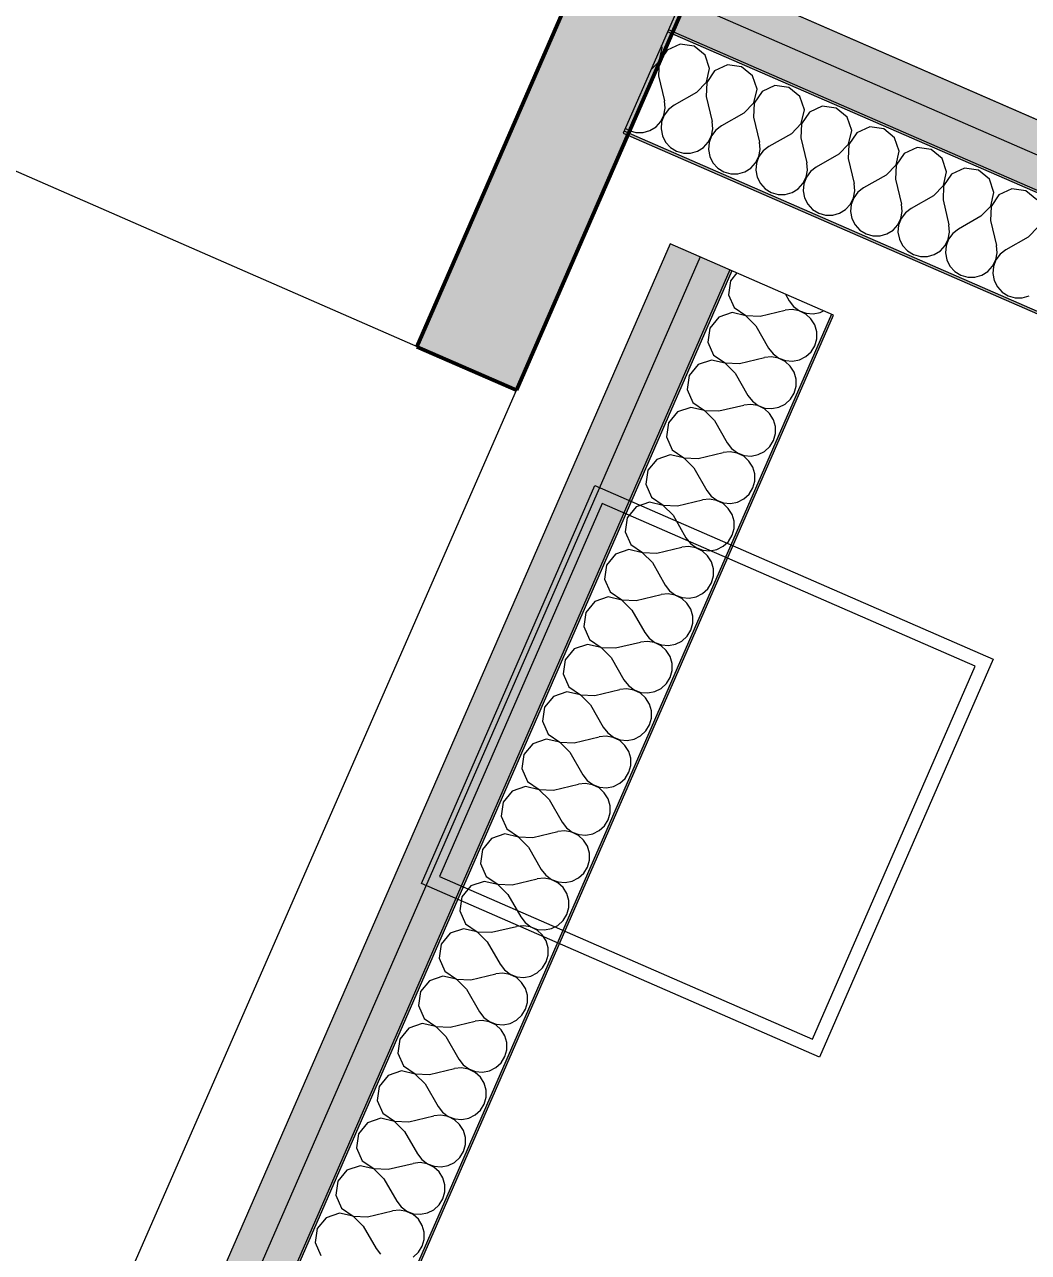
# Model space of a CAD drawing. Header units: millimetres. Extents: x -99530 to 90294, y -97212 to 56397.
# Drawn here: x -28399 to -27936, y -31051 to -30486 of the extents above; entities that cross this region are included whole.
import ezdxf
from ezdxf.enums import TextEntityAlignment as Align

# ---------------------------------------------------------------- set-up
doc = ezdxf.new("R2010")
doc.units = ezdxf.units.MM
doc.header["$MEASUREMENT"] = 0
for name, color, linetype in [('A-25-M_Wall_Int', 7, 'Continuous'), ('COLUMN.IFC Import', 7, 'Continuous'), ('New_A-05-M_Gross_Int_Circulation', 7, 'Continuous'), ('New_A-25-M_Curtain_Wall', 7, 'Continuous'), ('New_A-25-M_Wall_Int', 7, 'Continuous'), ('New_A-95-D_Dim_Grid.Dim', 7, 'Continuous')]:
    doc.layers.add(name, color=color, linetype=linetype)
for name, color, linetype, lineweight in [('A-25-M_Wall_Int_Pen_No__1', 7, 'Continuous', 13), ('COLUMN.IFC Import_Pen_No__2', 8, 'Continuous', 15), ('New_A-25-M_Wall_Int_Pen_No__1', 7, 'Continuous', 13), ('New_A-95-D_Dim_Grid.Dim_Pen_No__4', 7, 'Continuous', 20), ('New_ArchiCAD Zone Stamps_Pen_No__6', 7, 'Continuous', 35)]:
    doc.layers.add(name, color=color, linetype=linetype, lineweight=lineweight)
for name, color, linetype, lineweight, true_color in [('A-25-M_Wall_Int_Pen_No__107', 7, 'Continuous', 15, 0xa6a6a6), ('New_A-05-M_Gross_Int_Circulation_Pen_No__74', 7, 'Continuous', 20, 0x606060), ('New_A-25-M_Curtain_Wall_Pen_No__144', 7, 'Continuous', 0, 0xc8c8c8), ('New_A-25-M_Curtain_Wall_Pen_No__27', 7, 'Continuous', 50, 0x2a2a2a), ('New_A-25-M_Wall_Int_Pen_No__107', 7, 'Continuous', 15, 0xa6a6a6)]:
    doc.layers.add(name, color=color, linetype=linetype, lineweight=lineweight, true_color=true_color)
doc.styles.add('GENERATED_STYLE_1', font='')
doc.styles.add('GENERATED_STYLE_3', font='')
doc.styles.add('GENERATED_STYLE_4', font='')
doc.styles.get('GENERATED_STYLE_1').set_extended_font_data('Arial', bold=True)
doc.styles.get('GENERATED_STYLE_3').set_extended_font_data('Arial')
doc.styles.get('GENERATED_STYLE_4').set_extended_font_data('Swis721 BT')
doc.dimstyles.new('GENERATED_STYLE__2', dxfattribs={"dimtxt": 300, "dimasz": 95, "dimexe": 0.18, "dimexo": 0, "dimgap": 0.09, "dimtad": 1, "dimdec": 0, "dimzin": 0, "dimdsep": 46, "dimtxsty": 'GENERATED_STYLE_4', "dimblk": 'ARROWHEAD_2', "dimblk1": 'ARROWHEAD_2', "dimblk2": 'ARROWHEAD_2', "dimcen": 0.09, "dimclrd": 7, "dimclre": 7, "dimclrt": 7, "dimadec": 0, "dimazin": 0, "dimtfac": 1, "dimtdec": 4, "dimtmove": 0, "dimatfit": 3, "dimfxl": 1, "dimtolj": 1, "dimtzin": 0, "dimarcsym": 0})
doc.dimstyles.new('GENERATED_STYLE__3', dxfattribs={"dimtxt": 300, "dimasz": 95, "dimexe": 0.18, "dimexo": 0, "dimgap": 0.09, "dimtad": 1, "dimdec": 0, "dimzin": 0, "dimdsep": 46, "dimtxsty": 'GENERATED_STYLE_4', "dimblk": 'ARROWHEAD_2', "dimblk1": 'ARROWHEAD_2', "dimblk2": 'ARROWHEAD_2', "dimcen": 0.09, "dimclrd": 7, "dimclre": 7, "dimclrt": 7, "dimadec": 0, "dimazin": 0, "dimtfac": 1, "dimtdec": 4, "dimtmove": 2, "dimatfit": 3, "dimfxl": 1, "dimtolj": 1, "dimtzin": 0, "dimarcsym": 0})

# ---------------------------------------------------------------- blocks, each defined once
blk = doc.blocks.new('catering seating and servery_INB 0113_3_1', base_point=(-33684.23, -45971.89))
at = {"layer": 'New_A-05-M_Gross_Int_Circulation_Pen_No__74', "linetype": 'Continuous'}
for p, q in [((-28172.05, -30654.17), (-31032.48, -29403.74)), ((-28382.5, -31134.88), (-28172.05, -30654.17))]:
    blk.add_line(p, q, dxfattribs=at)
at = {"layer": 'New_ArchiCAD Zone Stamps_Pen_No__6'}
for tag, height, style, p in [('ROOM_NAME', 250, 'GENERATED_STYLE_1', (-35355.98, -44046.47)), ('zoneNameLine2', 250, 'GENERATED_STYLE_1', (-35544.41, -44478.6)), ('ROOM_NUMBER', 200, 'GENERATED_STYLE_3', (-35732.84, -44899.31)), ('measuredAreaCode', 200, 'GENERATED_STYLE_3', (-35889.87, -45259.42)), ('DUMMY_649', 200, 'GENERATED_STYLE_3', (-35582.47, -45393.46)), ('DUMMY_650', 200, 'GENERATED_STYLE_3', (-34953.29, -45667.81)), ('DUMMY_651', 133.33, 'GENERATED_STYLE_3', (-34674, -45774.36))]:
    blk.add_attdef(tag, text='', height=height, rotation=336.4404, dxfattribs=dict(at, style=style)).set_placement(p, align=Align.TOP_LEFT)
blk = doc.blocks.new('Entrance Lobby_INB 0150_36_1', base_point=(-25522.95, -29171.48))
at = {"layer": 'New_A-05-M_Gross_Int_Circulation_Pen_No__74', "linetype": 'Continuous'}
blk.add_line((-30866.17, -29250.25), (-23749, -32353.57), dxfattribs=at)
at = {"layer": 'New_ArchiCAD Zone Stamps_Pen_No__6'}
for tag, height, style, p in [('ROOM_NAME', 250, 'GENERATED_STYLE_1', (-26251.09, -27657.51)), ('zoneNameLine2', 250, 'GENERATED_STYLE_1', (-26439.52, -28089.65)), ('ROOM_NUMBER', 200, 'GENERATED_STYLE_3', (-26627.96, -28510.35)), ('measuredAreaCode', 200, 'GENERATED_STYLE_3', (-26784.98, -28870.46)), ('DUMMY_649', 200, 'GENERATED_STYLE_3', (-26477.58, -29004.5)), ('DUMMY_650', 200, 'GENERATED_STYLE_3', (-25988.24, -29217.88)), ('DUMMY_651', 133.33, 'GENERATED_STYLE_3', (-25708.95, -29324.43))]:
    blk.add_attdef(tag, text='', height=height, rotation=336.4404, dxfattribs=dict(at, style=style)).set_placement(p, align=Align.TOP_LEFT)
blk = doc.blocks.new('Curtain Wall_11_1')
at = {"layer": 'New_A-25-M_Curtain_Wall_Pen_No__144', "linetype": 'Continuous'}
blk.add_hatch(color=256, dxfattribs=at).paths.add_polyline_path([(-28088.12, -30461.62), (-28133.96, -30441.63), (-28217.89, -30634.13), (-28172.06, -30654.11)])
at = {"layer": 'New_A-25-M_Curtain_Wall_Pen_No__27', "linetype": 'Continuous'}
for p, q in [((-28133.96, -30441.63), (-28217.89, -30634.13)), ((-28172.06, -30654.11), (-28088.12, -30461.62)), ((-28217.89, -30634.13), (-28172.06, -30654.11))]:
    blk.add_line(p, q, dxfattribs=at)
blk = doc.blocks.new('*X703')
at = {"layer": 'New_A-25-M_Wall_Int_Pen_No__107', "linetype": 'Continuous'}
for p, q in [((-28106.35, -30502.83), (-28104.9, -30496.49)), ((-28102.59, -30497.49), (-28106.26, -30502.87)), ((-28104.9, -30496.49), (-28105.24, -30495.48)), ((-28096.65, -30494.84), (-28102.59, -30497.49)), ((-28090.2, -30495.72), (-28096.65, -30494.84)), ((-28085.18, -30499.85), (-28090.2, -30495.72)), ((-28083.07, -30506), (-28085.18, -30499.85)), ((-28110.12, -30506.66), (-28106.35, -30502.83)), ((-28106.26, -30502.87), (-28106.55, -30509.37)), ((-28074.83, -30504.36), (-28080.77, -30507.01)), ((-28068.38, -30505.23), (-28074.83, -30504.36)), ((-28063.35, -30509.36), (-28068.38, -30505.23)), ((-28106.55, -30509.37), (-28103.81, -30520.95)), ((-28084.52, -30512.35), (-28083.07, -30506)), ((-28080.77, -30507.01), (-28084.43, -30512.39)), ((-28061.25, -30515.52), (-28063.35, -30509.36)), ((-28089.09, -30516.98), (-28099.44, -30522.86)), ((-28089.09, -30516.98), (-28084.52, -30512.35)), ((-28084.43, -30512.39), (-28084.72, -30518.89)), ((-28062.7, -30521.86), (-28061.25, -30515.52)), ((-28058.94, -30516.53), (-28062.61, -30521.9)), ((-28053, -30513.88), (-28058.94, -30516.53)), ((-28046.55, -30514.75), (-28053, -30513.88)), ((-28041.53, -30518.88), (-28046.55, -30514.75)), ((-28103.5, -30524.22), (-28103.81, -30520.95)), ((-28084.72, -30518.89), (-28081.98, -30530.47)), ((-28067.26, -30526.5), (-28062.7, -30521.86)), ((-28062.61, -30521.9), (-28062.9, -30528.4)), ((-28039.42, -30525.04), (-28041.53, -30518.88)), ((-28105.55, -30530.4), (-28104.1, -30527.45)), ((-28104.01, -30527.49), (-28105.17, -30530.56)), ((-28104.1, -30527.45), (-28103.5, -30524.22)), ((-28102.05, -30524.86), (-28104.01, -30527.49)), ((-28099.44, -30522.86), (-28102.05, -30524.86)), ((-28067.26, -30526.5), (-28077.62, -30532.37)), ((-28040.87, -30531.38), (-28039.42, -30525.04)), ((-28037.12, -30526.04), (-28040.78, -30531.42)), ((-28031.18, -30523.39), (-28037.12, -30526.04)), ((-28024.73, -30524.27), (-28031.18, -30523.39)), ((-28019.7, -30528.4), (-28024.73, -30524.27)), ((-28121.85, -30533.57), (-28120.15, -30534.61)), ((-28110.55, -30534.57), (-28107.76, -30532.83)), ((-28107.76, -30532.83), (-28105.55, -30530.4)), ((-28105.17, -30530.56), (-28105.45, -30533.84)), ((-28105.45, -30533.84), (-28104.83, -30537.06)), ((-28082.27, -30536.97), (-28081.67, -30533.74)), ((-28081.67, -30533.74), (-28081.98, -30530.47)), ((-28077.62, -30532.37), (-28080.22, -30534.37)), ((-28062.9, -30528.4), (-28060.16, -30539.99)), ((-28045.44, -30536.02), (-28040.87, -30531.38)), ((-28040.78, -30531.42), (-28041.07, -30537.92)), ((-28017.6, -30534.55), (-28019.7, -30528.4)), ((-28009.35, -30532.91), (-28015.29, -30535.56)), ((-28002.9, -30533.78), (-28009.35, -30532.91)), ((-27997.88, -30537.91), (-28002.9, -30533.78)), ((-28120.15, -30534.61), (-28116.99, -30535.49)), ((-28116.99, -30535.49), (-28113.7, -30535.48)), ((-28113.7, -30535.48), (-28110.55, -30534.57)), ((-28104.83, -30537.06), (-28103.35, -30539.99)), ((-28083.73, -30539.91), (-28082.27, -30536.97)), ((-28082.18, -30537.01), (-28083.35, -30540.08)), ((-28080.22, -30534.37), (-28082.18, -30537.01)), ((-28045.44, -30536.02), (-28055.79, -30541.89)), ((-28041.07, -30537.92), (-28038.33, -30549.5)), ((-28019.05, -30540.9), (-28017.6, -30534.55)), ((-28015.29, -30535.56), (-28018.96, -30540.94)), ((-27995.77, -30544.07), (-27997.88, -30537.91)), ((-28103.35, -30539.99), (-28101.13, -30542.41)), ((-28101.13, -30542.41), (-28098.32, -30544.12)), ((-28098.32, -30544.12), (-28095.16, -30545.01)), ((-28095.16, -30545.01), (-28091.88, -30545)), ((-28091.88, -30545), (-28088.72, -30544.09)), ((-28088.72, -30544.09), (-28085.93, -30542.35)), ((-28085.93, -30542.35), (-28083.73, -30539.91)), ((-28083.35, -30540.08), (-28083.63, -30543.35)), ((-28083.63, -30543.35), (-28083.01, -30546.58)), ((-28060.45, -30546.49), (-28059.85, -30543.26)), ((-28058.4, -30543.89), (-28060.36, -30546.53)), ((-28059.85, -30543.26), (-28060.16, -30539.99)), ((-28055.79, -30541.89), (-28058.4, -30543.89)), ((-28023.61, -30545.53), (-28019.05, -30540.9)), ((-28018.96, -30540.94), (-28019.25, -30547.44)), ((-27997.22, -30550.41), (-27995.77, -30544.07)), ((-27993.47, -30545.08), (-27997.13, -30550.45)), ((-27987.53, -30542.43), (-27993.47, -30545.08)), ((-27981.08, -30543.3), (-27987.53, -30542.43)), ((-27976.05, -30547.43), (-27981.08, -30543.3)), ((-28083.01, -30546.58), (-28081.53, -30549.51)), ((-28081.53, -30549.51), (-28079.3, -30551.93)), ((-28064.11, -30551.86), (-28061.9, -30549.43)), ((-28061.9, -30549.43), (-28060.45, -30546.49)), ((-28061.52, -30549.6), (-28061.8, -30552.87)), ((-28060.36, -30546.53), (-28061.52, -30549.6)), ((-28038.02, -30552.77), (-28038.33, -30549.5)), ((-28023.61, -30545.53), (-28033.97, -30551.41)), ((-28019.25, -30547.44), (-28016.51, -30559.02)), ((-28001.79, -30555.05), (-27997.22, -30550.41)), ((-27997.13, -30550.45), (-27997.42, -30556.95)), ((-27973.95, -30553.59), (-27976.05, -30547.43)), ((-28079.3, -30551.93), (-28076.5, -30553.64)), ((-28076.5, -30553.64), (-28073.34, -30554.53)), ((-28073.34, -30554.53), (-28070.05, -30554.51)), ((-28070.05, -30554.51), (-28066.9, -30553.6)), ((-28066.9, -30553.6), (-28064.11, -30551.86)), ((-28061.8, -30552.87), (-28061.18, -30556.09)), ((-28061.18, -30556.09), (-28059.7, -30559.03)), ((-28040.08, -30558.95), (-28038.62, -30556)), ((-28038.53, -30556.04), (-28039.7, -30559.11)), ((-28038.62, -30556), (-28038.02, -30552.77)), ((-28036.57, -30553.41), (-28038.53, -30556.04)), ((-28033.97, -30551.41), (-28036.57, -30553.41)), ((-28001.79, -30555.05), (-28012.14, -30560.92)), ((-27975.4, -30559.93), (-27973.95, -30553.59)), ((-27971.64, -30554.59), (-27975.31, -30559.97)), ((-27965.7, -30551.94), (-27971.64, -30554.59)), ((-27959.25, -30552.82), (-27965.7, -30551.94)), ((-27954.23, -30556.95), (-27959.25, -30552.82)), ((-28059.7, -30559.03), (-28057.48, -30561.44)), ((-28057.48, -30561.44), (-28054.67, -30563.16)), ((-28045.07, -30563.12), (-28042.28, -30561.38)), ((-28042.28, -30561.38), (-28040.08, -30558.95)), ((-28039.7, -30559.11), (-28039.98, -30562.39)), ((-28016.2, -30562.29), (-28016.51, -30559.02)), ((-28012.14, -30560.92), (-28014.75, -30562.92)), ((-27997.42, -30556.95), (-27994.68, -30568.54)), ((-27979.96, -30564.57), (-27975.4, -30559.93)), ((-27975.31, -30559.97), (-27975.6, -30566.47)), ((-27952.12, -30563.1), (-27954.23, -30556.95)), ((-27943.88, -30561.46), (-27949.82, -30564.11)), ((-27937.43, -30562.33), (-27943.88, -30561.46)), ((-28054.67, -30563.16), (-28051.51, -30564.04)), ((-28051.51, -30564.04), (-28048.23, -30564.03)), ((-28048.23, -30564.03), (-28045.07, -30563.12)), ((-28039.98, -30562.39), (-28039.36, -30565.61)), ((-28039.36, -30565.61), (-28037.88, -30568.54)), ((-28018.25, -30568.46), (-28016.8, -30565.52)), ((-28016.71, -30565.56), (-28017.87, -30568.63)), ((-28016.8, -30565.52), (-28016.2, -30562.29)), ((-28014.75, -30562.92), (-28016.71, -30565.56)), ((-27979.96, -30564.57), (-27990.32, -30570.44)), ((-27975.6, -30566.47), (-27972.86, -30578.05)), ((-27953.57, -30569.45), (-27952.12, -30563.1)), ((-27949.82, -30564.11), (-27953.48, -30569.49)), ((-27932.4, -30566.46), (-27937.43, -30562.33)), ((-28037.88, -30568.54), (-28035.65, -30570.96)), ((-28035.65, -30570.96), (-28032.85, -30572.67)), ((-28032.85, -30572.67), (-28029.69, -30573.56)), ((-28026.4, -30573.55), (-28023.25, -30572.64)), ((-28023.25, -30572.64), (-28020.46, -30570.9)), ((-28020.46, -30570.9), (-28018.25, -30568.46)), ((-28017.87, -30568.63), (-28018.15, -30571.9)), ((-28018.15, -30571.9), (-28017.53, -30575.13)), ((-27994.97, -30575.04), (-27994.37, -30571.81)), ((-27992.92, -30572.44), (-27994.88, -30575.08)), ((-27994.37, -30571.81), (-27994.68, -30568.54)), ((-27990.32, -30570.44), (-27992.92, -30572.44)), ((-27958.14, -30574.08), (-27953.57, -30569.45)), ((-27953.48, -30569.49), (-27953.77, -30575.99)), ((-28029.69, -30573.56), (-28026.4, -30573.55)), ((-28017.53, -30575.13), (-28016.05, -30578.06)), ((-28016.05, -30578.06), (-28013.83, -30580.48)), ((-27998.63, -30580.41), (-27996.43, -30577.98)), ((-27996.43, -30577.98), (-27994.97, -30575.04)), ((-27996.05, -30578.15), (-27996.33, -30581.42)), ((-27994.88, -30575.08), (-27996.05, -30578.15)), ((-27972.55, -30581.32), (-27972.86, -30578.05)), ((-27958.14, -30574.08), (-27968.49, -30579.96)), ((-27953.77, -30575.99), (-27951.03, -30587.57)), ((-27936.31, -30583.6), (-27931.75, -30578.96)), ((-28013.83, -30580.48), (-28011.02, -30582.19)), ((-28011.02, -30582.19), (-28007.86, -30583.08)), ((-28007.86, -30583.08), (-28004.58, -30583.06)), ((-28004.58, -30583.06), (-28001.42, -30582.15)), ((-28001.42, -30582.15), (-27998.63, -30580.41)), ((-27996.33, -30581.42), (-27995.71, -30584.64)), ((-27995.71, -30584.64), (-27994.23, -30587.58)), ((-27974.6, -30587.5), (-27973.15, -30584.55)), ((-27973.06, -30584.59), (-27974.22, -30587.66)), ((-27973.15, -30584.55), (-27972.55, -30581.32)), ((-27971.1, -30581.96), (-27973.06, -30584.59)), ((-27968.49, -30579.96), (-27971.1, -30581.96)), ((-27936.31, -30583.6), (-27946.67, -30589.47)), ((-27994.23, -30587.58), (-27992, -30589.99)), ((-27992, -30589.99), (-27989.2, -30591.71)), ((-27979.6, -30591.67), (-27976.81, -30589.93)), ((-27976.81, -30589.93), (-27974.6, -30587.5)), ((-27974.22, -30587.66), (-27974.51, -30590.94)), ((-27950.72, -30590.84), (-27951.03, -30587.57)), ((-27946.67, -30589.47), (-27949.27, -30591.47)), ((-27989.2, -30591.71), (-27986.04, -30592.59)), ((-27986.04, -30592.59), (-27982.75, -30592.58)), ((-27982.75, -30592.58), (-27979.6, -30591.67)), ((-27974.51, -30590.94), (-27973.88, -30594.16)), ((-27973.88, -30594.16), (-27972.4, -30597.09)), ((-27952.78, -30597.01), (-27951.32, -30594.07)), ((-27951.23, -30594.11), (-27952.4, -30597.18)), ((-27951.32, -30594.07), (-27950.72, -30590.84)), ((-27949.27, -30591.47), (-27951.23, -30594.11)), ((-27972.4, -30597.09), (-27970.18, -30599.51)), ((-27970.18, -30599.51), (-27967.38, -30601.22)), ((-27967.38, -30601.22), (-27964.21, -30602.11)), ((-27960.93, -30602.1), (-27957.77, -30601.19)), ((-27957.77, -30601.19), (-27954.98, -30599.45)), ((-27954.98, -30599.45), (-27952.78, -30597.01)), ((-27952.4, -30597.18), (-27952.68, -30600.45)), ((-27952.68, -30600.45), (-27952.06, -30603.68)), ((-27964.21, -30602.11), (-27960.93, -30602.1)), ((-27952.06, -30603.68), (-27950.58, -30606.61)), ((-27950.58, -30606.61), (-27948.35, -30609.03)), ((-27948.35, -30609.03), (-27945.55, -30610.74)), ((-27945.55, -30610.74), (-27942.39, -30611.63)), ((-27942.39, -30611.63), (-27939.1, -30611.61)), ((-27939.1, -30611.61), (-27935.95, -30610.7))]:
    blk.add_line(p, q, dxfattribs=at)
blk = doc.blocks.new('Wall_185_1', base_point=(-23781.13, -32429.03))
at = {"layer": 'New_A-25-M_Wall_Int_Pen_No__107', "linetype": 'Continuous'}
for points in [[(-28090.06, -30460.66), (-28096.06, -30474.41), (-27263.27, -30837.55), (-27257.28, -30823.8)], [(-28096.06, -30474.41), (-28102.05, -30488.16), (-27269.27, -30851.3), (-27263.27, -30837.55)]]:
    blk.add_hatch(color=256, dxfattribs=at).paths.add_polyline_path(points)
at = {"layer": 'New_A-25-M_Wall_Int_Pen_No__107', "linetype": 'Continuous', "lineweight": 0, "true_color": 0x535353}
for points in [[(-28102.05, -30488.16), (-28102.45, -30489.08), (-27269.67, -30852.21), (-27269.27, -30851.3)], [(-28122.84, -30535.83), (-27290.05, -30898.96), (-27289.65, -30898.04), (-28122.44, -30534.91)]]:
    blk.add_hatch(color=251, dxfattribs=at).paths.add_polyline_path(points)
at = {"layer": 'New_A-25-M_Wall_Int_Pen_No__1', "linetype": 'Continuous'}
for p, q in [((-27263.27, -30837.55), (-28096.06, -30474.41)), ((-27269.27, -30851.3), (-28102.05, -30488.16)), ((-27269.67, -30852.21), (-28102.45, -30489.08)), ((-27289.65, -30898.04), (-28122.44, -30534.91))]:
    blk.add_line(p, q, dxfattribs=at)
at = {"layer": 'New_A-25-M_Wall_Int_Pen_No__1', "linetype": 'Continuous', "flags": 128}
for points in [[(-28090.06, -30460.66), (-28122.84, -30535.83)], [(-27257.28, -30823.8), (-28090.06, -30460.66)], [(-28122.84, -30535.83), (-27290.05, -30898.96)]]:
    blk.add_lwpolyline(points, dxfattribs=at)
at = {"layer": 'New_A-25-M_Wall_Int', "color": 250, "lineweight": 50, "true_color": 0x2a2a2a}
blk.add_blockref('*X703', (0, 0), dxfattribs=at)
blk = doc.blocks.new('*X910')
at = {"layer": 'A-25-M_Wall_Int_Pen_No__107', "linetype": 'Continuous'}
for p, q in [((-28070.6, -30600.17), (-28073.52, -30603.73)), ((-28073.52, -30603.73), (-28074.39, -30610.18)), ((-28074.39, -30610.18), (-28071.74, -30616.12)), ((-28048.06, -30610), (-28046.38, -30612.97)), ((-28046.38, -30612.97), (-28044.38, -30615.57)), ((-28072.75, -30618.42), (-28078.9, -30620.53)), ((-28066.4, -30619.87), (-28072.75, -30618.42)), ((-28071.74, -30616.12), (-28066.36, -30619.78)), ((-28059.86, -30620.07), (-28048.28, -30617.33)), ((-28045.01, -30617.02), (-28048.28, -30617.33)), ((-28041.78, -30617.62), (-28045.01, -30617.02)), ((-28044.38, -30615.57), (-28041.74, -30617.53)), ((-28038.84, -30619.08), (-28041.78, -30617.62)), ((-28041.74, -30617.53), (-28038.67, -30618.7)), ((-28038.67, -30618.7), (-28035.4, -30618.98)), ((-28035.4, -30618.98), (-28032.17, -30618.36)), ((-28032.17, -30618.36), (-28030.65, -30617.59)), ((-28078.9, -30620.53), (-28083.03, -30625.55)), ((-28061.77, -30624.44), (-28066.4, -30619.87)), ((-28066.36, -30619.78), (-28059.86, -30620.07)), ((-28036.4, -30621.28), (-28038.84, -30619.08)), ((-28034.66, -30624.07), (-28036.4, -30621.28)), ((-28033.75, -30627.23), (-28034.66, -30624.07)), ((-28083.03, -30625.55), (-28083.91, -30632)), ((-28061.77, -30624.44), (-28055.89, -30634.79)), ((-28033.74, -30630.51), (-28033.75, -30627.23)), ((-28083.91, -30632), (-28081.26, -30637.94)), ((-28055.89, -30634.79), (-28053.89, -30637.4)), ((-28036.34, -30636.48), (-28034.63, -30633.67)), ((-28034.63, -30633.67), (-28033.74, -30630.51)), ((-28082.26, -30640.25), (-28088.42, -30642.35)), ((-28075.92, -30641.7), (-28082.26, -30640.25)), ((-28081.26, -30637.94), (-28075.88, -30641.61)), ((-28069.38, -30641.9), (-28057.8, -30639.16)), ((-28054.53, -30638.85), (-28057.8, -30639.16)), ((-28051.3, -30639.45), (-28054.53, -30638.85)), ((-28053.89, -30637.4), (-28051.26, -30639.36)), ((-28048.35, -30640.9), (-28051.3, -30639.45)), ((-28051.26, -30639.36), (-28048.19, -30640.52)), ((-28045.92, -30643.11), (-28048.35, -30640.9)), ((-28048.19, -30640.52), (-28044.91, -30640.8)), ((-28044.91, -30640.8), (-28041.69, -30640.18)), ((-28041.69, -30640.18), (-28038.76, -30638.7)), ((-28038.76, -30638.7), (-28036.34, -30636.48)), ((-28088.42, -30642.35), (-28092.55, -30647.38)), ((-28071.28, -30646.26), (-28075.92, -30641.7)), ((-28075.88, -30641.61), (-28069.38, -30641.9)), ((-28071.28, -30646.26), (-28065.41, -30656.62)), ((-28044.18, -30645.9), (-28045.92, -30643.11)), ((-28043.27, -30649.05), (-28044.18, -30645.9)), ((-28092.55, -30647.38), (-28093.42, -30653.83)), ((-28044.14, -30655.5), (-28043.26, -30652.34)), ((-28043.26, -30652.34), (-28043.27, -30649.05)), ((-28093.42, -30653.83), (-28090.78, -30659.77)), ((-28065.41, -30656.62), (-28063.41, -30659.22)), ((-28048.27, -30660.53), (-28045.86, -30658.3)), ((-28045.86, -30658.3), (-28044.14, -30655.5)), ((-28091.78, -30662.07), (-28097.94, -30664.18)), ((-28085.44, -30663.52), (-28091.78, -30662.07)), ((-28090.78, -30659.77), (-28085.4, -30663.43)), ((-28080.8, -30668.09), (-28085.44, -30663.52)), ((-28085.4, -30663.43), (-28078.9, -30663.72)), ((-28078.9, -30663.72), (-28067.31, -30660.98)), ((-28064.04, -30660.67), (-28067.31, -30660.98)), ((-28060.81, -30661.27), (-28064.04, -30660.67)), ((-28063.41, -30659.22), (-28060.77, -30661.18)), ((-28057.87, -30662.73), (-28060.81, -30661.27)), ((-28060.77, -30661.18), (-28057.7, -30662.35)), ((-28055.44, -30664.93), (-28057.87, -30662.73)), ((-28057.7, -30662.35), (-28054.43, -30662.63)), ((-28054.43, -30662.63), (-28051.21, -30662.01)), ((-28051.21, -30662.01), (-28048.27, -30660.53)), ((-28102.07, -30669.2), (-28102.94, -30675.65)), ((-28097.94, -30664.18), (-28102.07, -30669.2)), ((-28080.8, -30668.09), (-28074.93, -30678.44)), ((-28053.7, -30667.72), (-28055.44, -30664.93)), ((-28052.79, -30670.88), (-28053.7, -30667.72)), ((-28053.66, -30677.32), (-28052.78, -30674.16)), ((-28052.78, -30674.16), (-28052.79, -30670.88)), ((-28102.94, -30675.65), (-28100.29, -30681.59)), ((-28074.93, -30678.44), (-28072.93, -30681.05)), ((-28057.79, -30682.35), (-28055.38, -30680.13)), ((-28055.38, -30680.13), (-28053.66, -30677.32)), ((-28107.45, -30686), (-28111.58, -30691.03)), ((-28101.3, -30683.9), (-28107.45, -30686)), ((-28094.95, -30685.35), (-28101.3, -30683.9)), ((-28100.29, -30681.59), (-28094.91, -30685.26)), ((-28090.32, -30689.91), (-28094.95, -30685.35)), ((-28094.91, -30685.26), (-28088.42, -30685.55)), ((-28088.42, -30685.55), (-28076.83, -30682.81)), ((-28073.56, -30682.5), (-28076.83, -30682.81)), ((-28070.33, -30683.1), (-28073.56, -30682.5)), ((-28072.93, -30681.05), (-28070.29, -30683.01)), ((-28067.39, -30684.55), (-28070.33, -30683.1)), ((-28070.29, -30683.01), (-28067.22, -30684.17)), ((-28064.95, -30686.76), (-28067.39, -30684.55)), ((-28067.22, -30684.17), (-28063.95, -30684.45)), ((-28063.95, -30684.45), (-28060.72, -30683.83)), ((-28060.72, -30683.83), (-28057.79, -30682.35)), ((-28111.58, -30691.03), (-28112.46, -30697.48)), ((-28090.32, -30689.91), (-28084.44, -30700.27)), ((-28063.22, -30689.55), (-28064.95, -30686.76)), ((-28062.3, -30692.7), (-28063.22, -30689.55)), ((-28112.46, -30697.48), (-28109.81, -30703.42)), ((-28063.18, -30699.15), (-28062.29, -30695.99)), ((-28062.29, -30695.99), (-28062.3, -30692.7)), ((-28109.81, -30703.42), (-28104.43, -30707.08)), ((-28084.44, -30700.27), (-28082.44, -30702.87)), ((-28082.44, -30702.87), (-28079.81, -30704.83)), ((-28067.31, -30704.18), (-28064.89, -30701.95)), ((-28064.89, -30701.95), (-28063.18, -30699.15)), ((-28116.97, -30707.83), (-28121.1, -30712.85)), ((-28110.81, -30705.72), (-28116.97, -30707.83)), ((-28104.47, -30707.17), (-28110.81, -30705.72)), ((-28099.84, -30711.74), (-28104.47, -30707.17)), ((-28104.43, -30707.08), (-28097.93, -30707.37)), ((-28097.93, -30707.37), (-28086.35, -30704.63)), ((-28083.08, -30704.32), (-28086.35, -30704.63)), ((-28079.85, -30704.92), (-28083.08, -30704.32)), ((-28076.9, -30706.38), (-28079.85, -30704.92)), ((-28079.81, -30704.83), (-28076.74, -30706)), ((-28074.47, -30708.58), (-28076.9, -30706.38)), ((-28076.74, -30706), (-28073.47, -30706.28)), ((-28072.73, -30711.37), (-28074.47, -30708.58)), ((-28073.47, -30706.28), (-28070.24, -30705.66)), ((-28070.24, -30705.66), (-28067.31, -30704.18)), ((-28121.1, -30712.85), (-28121.97, -30719.3)), ((-28099.84, -30711.74), (-28093.96, -30722.09)), ((-28071.82, -30714.53), (-28072.73, -30711.37)), ((-28071.81, -30717.81), (-28071.82, -30714.53)), ((-28121.97, -30719.3), (-28119.33, -30725.24)), ((-28072.69, -30720.97), (-28071.81, -30717.81)), ((-28119.33, -30725.24), (-28113.95, -30728.91)), ((-28092.59, -30726.15), (-28095.86, -30726.46)), ((-28093.96, -30722.09), (-28091.96, -30724.7)), ((-28089.36, -30726.75), (-28092.59, -30726.15)), ((-28091.96, -30724.7), (-28089.33, -30726.66)), ((-28079.76, -30727.48), (-28076.82, -30726)), ((-28076.82, -30726), (-28074.41, -30723.78)), ((-28074.41, -30723.78), (-28072.69, -30720.97)), ((-28126.49, -30729.65), (-28130.62, -30734.68)), ((-28120.33, -30727.55), (-28126.49, -30729.65)), ((-28113.99, -30729), (-28120.33, -30727.55)), ((-28109.35, -30733.56), (-28113.99, -30729)), ((-28113.95, -30728.91), (-28107.45, -30729.2)), ((-28107.45, -30729.2), (-28095.86, -30726.46)), ((-28086.42, -30728.2), (-28089.36, -30726.75)), ((-28089.33, -30726.66), (-28086.25, -30727.82)), ((-28083.99, -30730.41), (-28086.42, -30728.2)), ((-28086.25, -30727.82), (-28082.98, -30728.1)), ((-28082.25, -30733.2), (-28083.99, -30730.41)), ((-28082.98, -30728.1), (-28079.76, -30727.48)), ((-28130.62, -30734.68), (-28131.49, -30741.13)), ((-28109.35, -30733.56), (-28103.48, -30743.92)), ((-28081.34, -30736.35), (-28082.25, -30733.2)), ((-28081.33, -30739.64), (-28081.34, -30736.35)), ((-28131.49, -30741.13), (-28128.84, -30747.07)), ((-28083.93, -30745.6), (-28082.21, -30742.8)), ((-28082.21, -30742.8), (-28081.33, -30739.64)), ((-28128.84, -30747.07), (-28123.47, -30750.73)), ((-28116.97, -30751.02), (-28105.38, -30748.28)), ((-28102.11, -30747.97), (-28105.38, -30748.28)), ((-28103.48, -30743.92), (-28101.48, -30746.52)), ((-28098.88, -30748.57), (-28102.11, -30747.97)), ((-28101.48, -30746.52), (-28098.84, -30748.48)), ((-28095.94, -30750.03), (-28098.88, -30748.57)), ((-28098.84, -30748.48), (-28095.77, -30749.65)), ((-28089.27, -30749.31), (-28086.34, -30747.83)), ((-28086.34, -30747.83), (-28083.93, -30745.6)), ((-28136, -30751.48), (-28140.14, -30756.5)), ((-28129.85, -30749.37), (-28136, -30751.48)), ((-28123.5, -30750.82), (-28129.85, -30749.37)), ((-28118.87, -30755.39), (-28123.5, -30750.82)), ((-28123.47, -30750.73), (-28116.97, -30751.02)), ((-28093.5, -30752.23), (-28095.94, -30750.03)), ((-28095.77, -30749.65), (-28092.5, -30749.93)), ((-28091.77, -30755.02), (-28093.5, -30752.23)), ((-28092.5, -30749.93), (-28089.27, -30749.31)), ((-28140.14, -30756.5), (-28141.01, -30762.95)), ((-28118.87, -30755.39), (-28112.99, -30765.74)), ((-28090.86, -30758.18), (-28091.77, -30755.02)), ((-28090.84, -30761.46), (-28090.86, -30758.18)), ((-28141.01, -30762.95), (-28138.36, -30768.89)), ((-28112.99, -30765.74), (-28110.99, -30768.35)), ((-28093.44, -30767.42), (-28091.73, -30764.62)), ((-28091.73, -30764.62), (-28090.84, -30761.46)), ((-28139.36, -30771.2), (-28145.52, -30773.3)), ((-28133.02, -30772.65), (-28139.36, -30771.2)), ((-28138.36, -30768.89), (-28132.98, -30772.56)), ((-28126.48, -30772.85), (-28114.9, -30770.11)), ((-28111.63, -30769.8), (-28114.9, -30770.11)), ((-28108.4, -30770.39), (-28111.63, -30769.8)), ((-28110.99, -30768.35), (-28108.36, -30770.31)), ((-28105.45, -30771.85), (-28108.4, -30770.39)), ((-28108.36, -30770.31), (-28105.29, -30771.47)), ((-28102.02, -30771.75), (-28098.79, -30771.13)), ((-28098.79, -30771.13), (-28095.86, -30769.65)), ((-28095.86, -30769.65), (-28093.44, -30767.42)), ((-28145.52, -30773.3), (-28149.65, -30778.33)), ((-28128.39, -30777.21), (-28133.02, -30772.65)), ((-28132.98, -30772.56), (-28126.48, -30772.85)), ((-28103.02, -30774.06), (-28105.45, -30771.85)), ((-28105.29, -30771.47), (-28102.02, -30771.75)), ((-28101.28, -30776.85), (-28103.02, -30774.06)), ((-28100.37, -30780), (-28101.28, -30776.85)), ((-28149.65, -30778.33), (-28150.52, -30784.78)), ((-28128.39, -30777.21), (-28122.51, -30787.57)), ((-28100.36, -30783.29), (-28100.37, -30780)), ((-28150.52, -30784.78), (-28147.88, -30790.72)), ((-28122.51, -30787.57), (-28120.51, -30790.17)), ((-28102.96, -30789.25), (-28101.24, -30786.45)), ((-28101.24, -30786.45), (-28100.36, -30783.29)), ((-28148.88, -30793.02), (-28155.04, -30795.13)), ((-28142.54, -30794.47), (-28148.88, -30793.02)), ((-28147.88, -30790.72), (-28142.5, -30794.38)), ((-28136, -30794.67), (-28124.41, -30791.93)), ((-28121.14, -30791.62), (-28124.41, -30791.93)), ((-28117.91, -30792.22), (-28121.14, -30791.62)), ((-28120.51, -30790.17), (-28117.88, -30792.13)), ((-28114.97, -30793.68), (-28117.91, -30792.22)), ((-28117.88, -30792.13), (-28114.8, -30793.3)), ((-28112.54, -30795.88), (-28114.97, -30793.68)), ((-28114.8, -30793.3), (-28111.53, -30793.58)), ((-28111.53, -30793.58), (-28108.31, -30792.96)), ((-28108.31, -30792.96), (-28105.38, -30791.48)), ((-28105.38, -30791.48), (-28102.96, -30789.25)), ((-28155.04, -30795.13), (-28159.17, -30800.15)), ((-28137.9, -30799.04), (-28142.54, -30794.47)), ((-28142.5, -30794.38), (-28136, -30794.67)), ((-28137.9, -30799.04), (-28132.03, -30809.39)), ((-28110.8, -30798.67), (-28112.54, -30795.88)), ((-28109.89, -30801.83), (-28110.8, -30798.67)), ((-28159.17, -30800.15), (-28160.04, -30806.6)), ((-28110.76, -30808.27), (-28109.88, -30805.11)), ((-28109.88, -30805.11), (-28109.89, -30801.83)), ((-28160.04, -30806.6), (-28157.39, -30812.54)), ((-28132.03, -30809.39), (-28130.03, -30812)), ((-28112.48, -30811.07), (-28110.76, -30808.27)), ((-28158.4, -30814.85), (-28164.55, -30816.95)), ((-28152.05, -30816.29), (-28158.4, -30814.85)), ((-28157.39, -30812.54), (-28152.02, -30816.21)), ((-28147.42, -30820.86), (-28152.05, -30816.29)), ((-28152.02, -30816.21), (-28145.52, -30816.5)), ((-28145.52, -30816.5), (-28133.93, -30813.76)), ((-28130.66, -30813.45), (-28133.93, -30813.76)), ((-28127.43, -30814.04), (-28130.66, -30813.45)), ((-28130.03, -30812), (-28127.39, -30813.96)), ((-28124.49, -30815.5), (-28127.43, -30814.04)), ((-28127.39, -30813.96), (-28124.32, -30815.12)), ((-28122.05, -30817.71), (-28124.49, -30815.5)), ((-28124.32, -30815.12), (-28121.05, -30815.4)), ((-28121.05, -30815.4), (-28117.82, -30814.78)), ((-28117.82, -30814.78), (-28114.89, -30813.3)), ((-28114.89, -30813.3), (-28112.48, -30811.07)), ((-28168.69, -30821.98), (-28169.56, -30828.43)), ((-28164.55, -30816.95), (-28168.69, -30821.98)), ((-28147.42, -30820.86), (-28141.54, -30831.22)), ((-28120.32, -30820.49), (-28122.05, -30817.71)), ((-28119.41, -30823.65), (-28120.32, -30820.49)), ((-28120.28, -30830.1), (-28119.39, -30826.94)), ((-28119.39, -30826.94), (-28119.41, -30823.65)), ((-28169.56, -30828.43), (-28166.91, -30834.37)), ((-28141.54, -30831.22), (-28139.54, -30833.82)), ((-28124.41, -30835.12), (-28121.99, -30832.9)), ((-28121.99, -30832.9), (-28120.28, -30830.1)), ((-28174.07, -30838.78), (-28178.2, -30843.8)), ((-28167.91, -30836.67), (-28174.07, -30838.78)), ((-28161.57, -30838.12), (-28167.91, -30836.67)), ((-28166.91, -30834.37), (-28161.53, -30838.03)), ((-28156.94, -30842.69), (-28161.57, -30838.12)), ((-28161.53, -30838.03), (-28155.03, -30838.32)), ((-28155.03, -30838.32), (-28143.45, -30835.58)), ((-28140.18, -30835.27), (-28143.45, -30835.58)), ((-28136.95, -30835.87), (-28140.18, -30835.27)), ((-28139.54, -30833.82), (-28136.91, -30835.78)), ((-28134, -30837.33), (-28136.95, -30835.87)), ((-28136.91, -30835.78), (-28133.84, -30836.95)), ((-28131.57, -30839.53), (-28134, -30837.33)), ((-28133.84, -30836.95), (-28130.57, -30837.23)), ((-28130.57, -30837.23), (-28127.34, -30836.61)), ((-28127.34, -30836.61), (-28124.41, -30835.12)), ((-28178.2, -30843.8), (-28179.07, -30850.25)), ((-28156.94, -30842.69), (-28151.06, -30853.04)), ((-28129.83, -30842.32), (-28131.57, -30839.53)), ((-28128.92, -30845.48), (-28129.83, -30842.32)), ((-28179.07, -30850.25), (-28176.43, -30856.19)), ((-28129.79, -30851.92), (-28128.91, -30848.76)), ((-28128.91, -30848.76), (-28128.92, -30845.48)), ((-28176.43, -30856.19), (-28171.05, -30859.86)), ((-28151.06, -30853.04), (-28149.06, -30855.65)), ((-28149.06, -30855.65), (-28146.43, -30857.61)), ((-28133.93, -30856.95), (-28131.51, -30854.72)), ((-28131.51, -30854.72), (-28129.79, -30851.92)), ((-28183.59, -30860.6), (-28187.72, -30865.63)), ((-28177.43, -30858.5), (-28183.59, -30860.6)), ((-28171.09, -30859.94), (-28177.43, -30858.5)), ((-28166.45, -30864.51), (-28171.09, -30859.94)), ((-28171.05, -30859.86), (-28164.55, -30860.15)), ((-28164.55, -30860.15), (-28152.96, -30857.41)), ((-28149.69, -30857.1), (-28152.96, -30857.41)), ((-28146.46, -30857.69), (-28149.69, -30857.1)), ((-28143.52, -30859.15), (-28146.46, -30857.69)), ((-28146.43, -30857.61), (-28143.35, -30858.77)), ((-28141.09, -30861.36), (-28143.52, -30859.15)), ((-28143.35, -30858.77), (-28140.08, -30859.05)), ((-28139.35, -30864.14), (-28141.09, -30861.36)), ((-28140.08, -30859.05), (-28136.86, -30858.43)), ((-28136.86, -30858.43), (-28133.93, -30856.95)), ((-28187.72, -30865.63), (-28188.59, -30872.08)), ((-28166.45, -30864.51), (-28160.58, -30874.86)), ((-28138.44, -30867.3), (-28139.35, -30864.14)), ((-28138.43, -30870.59), (-28138.44, -30867.3)), ((-28188.59, -30872.08), (-28185.94, -30878.02)), ((-28139.31, -30873.75), (-28138.43, -30870.59)), ((-28185.94, -30878.02), (-28180.57, -30881.68)), ((-28160.58, -30874.86), (-28158.58, -30877.47)), ((-28158.58, -30877.47), (-28155.94, -30879.43)), ((-28146.37, -30880.26), (-28143.44, -30878.77)), ((-28143.44, -30878.77), (-28141.03, -30876.55)), ((-28141.03, -30876.55), (-28139.31, -30873.75)), ((-28193.1, -30882.43), (-28197.24, -30887.45)), ((-28186.95, -30880.32), (-28193.1, -30882.43)), ((-28180.6, -30881.77), (-28186.95, -30880.32)), ((-28175.97, -30886.34), (-28180.6, -30881.77)), ((-28180.57, -30881.68), (-28174.07, -30881.97)), ((-28174.07, -30881.97), (-28162.48, -30879.23)), ((-28159.21, -30878.92), (-28162.48, -30879.23)), ((-28155.98, -30879.52), (-28159.21, -30878.92)), ((-28153.04, -30880.98), (-28155.98, -30879.52)), ((-28155.94, -30879.43), (-28152.87, -30880.6)), ((-28150.6, -30883.18), (-28153.04, -30880.98)), ((-28152.87, -30880.6), (-28149.6, -30880.88)), ((-28148.87, -30885.97), (-28150.6, -30883.18)), ((-28149.6, -30880.88), (-28146.37, -30880.26)), ((-28197.24, -30887.45), (-28198.11, -30893.9)), ((-28175.97, -30886.34), (-28170.09, -30896.69)), ((-28147.96, -30889.13), (-28148.87, -30885.97)), ((-28147.94, -30892.41), (-28147.96, -30889.13)), ((-28198.11, -30893.9), (-28195.46, -30899.84)), ((-28150.54, -30898.37), (-28148.83, -30895.57)), ((-28148.83, -30895.57), (-28147.94, -30892.41)), ((-28195.46, -30899.84), (-28190.08, -30903.51)), ((-28183.58, -30903.8), (-28172, -30901.05)), ((-28168.73, -30900.75), (-28172, -30901.05)), ((-28170.09, -30896.69), (-28168.09, -30899.3)), ((-28165.5, -30901.34), (-28168.73, -30900.75)), ((-28168.09, -30899.3), (-28165.46, -30901.26)), ((-28162.55, -30902.8), (-28165.5, -30901.34)), ((-28165.46, -30901.26), (-28162.39, -30902.42)), ((-28155.89, -30902.08), (-28152.96, -30900.6)), ((-28152.96, -30900.6), (-28150.54, -30898.37)), ((-28202.62, -30904.25), (-28206.75, -30909.28)), ((-28196.46, -30902.15), (-28202.62, -30904.25)), ((-28190.12, -30903.59), (-28196.46, -30902.15)), ((-28185.49, -30908.16), (-28190.12, -30903.59)), ((-28190.08, -30903.51), (-28183.58, -30903.8)), ((-28160.12, -30905.01), (-28162.55, -30902.8)), ((-28162.39, -30902.42), (-28159.12, -30902.7)), ((-28158.38, -30907.79), (-28160.12, -30905.01)), ((-28159.12, -30902.7), (-28155.89, -30902.08)), ((-28206.75, -30909.28), (-28207.62, -30915.72)), ((-28185.49, -30908.16), (-28179.61, -30918.51)), ((-28157.47, -30910.95), (-28158.38, -30907.79)), ((-28157.46, -30914.24), (-28157.47, -30910.95)), ((-28207.62, -30915.72), (-28204.98, -30921.67)), ((-28160.06, -30920.2), (-28158.34, -30917.4)), ((-28158.34, -30917.4), (-28157.46, -30914.24)), ((-28205.98, -30923.97), (-28212.14, -30926.08)), ((-28199.64, -30925.42), (-28205.98, -30923.97)), ((-28204.98, -30921.67), (-28199.6, -30925.33)), ((-28193.1, -30925.62), (-28181.51, -30922.88)), ((-28178.24, -30922.57), (-28181.51, -30922.88)), ((-28179.61, -30918.51), (-28177.61, -30921.12)), ((-28175.01, -30923.17), (-28178.24, -30922.57)), ((-28177.61, -30921.12), (-28174.98, -30923.08)), ((-28172.07, -30924.63), (-28175.01, -30923.17)), ((-28174.98, -30923.08), (-28171.9, -30924.25)), ((-28168.63, -30924.53), (-28165.41, -30923.91)), ((-28165.41, -30923.91), (-28162.48, -30922.42)), ((-28162.48, -30922.42), (-28160.06, -30920.2)), ((-28212.14, -30926.08), (-28216.27, -30931.1)), ((-28195, -30929.99), (-28199.64, -30925.42)), ((-28199.6, -30925.33), (-28193.1, -30925.62)), ((-28169.64, -30926.83), (-28172.07, -30924.63)), ((-28171.9, -30924.25), (-28168.63, -30924.53)), ((-28167.9, -30929.62), (-28169.64, -30926.83)), ((-28166.99, -30932.78), (-28167.9, -30929.62)), ((-28216.27, -30931.1), (-28217.14, -30937.55)), ((-28195, -30929.99), (-28189.13, -30940.34)), ((-28166.98, -30936.06), (-28166.99, -30932.78)), ((-28217.14, -30937.55), (-28214.49, -30943.49)), ((-28189.13, -30940.34), (-28187.13, -30942.95)), ((-28169.58, -30942.02), (-28167.86, -30939.22)), ((-28167.86, -30939.22), (-28166.98, -30936.06)), ((-28215.5, -30945.8), (-28221.65, -30947.9)), ((-28209.15, -30947.24), (-28215.5, -30945.8)), ((-28214.49, -30943.49), (-28209.12, -30947.16)), ((-28202.62, -30947.45), (-28191.03, -30944.7)), ((-28187.76, -30944.4), (-28191.03, -30944.7)), ((-28184.53, -30944.99), (-28187.76, -30944.4)), ((-28187.13, -30942.95), (-28184.49, -30944.91)), ((-28181.59, -30946.45), (-28184.53, -30944.99)), ((-28184.49, -30944.91), (-28181.42, -30946.07)), ((-28179.15, -30948.66), (-28181.59, -30946.45)), ((-28181.42, -30946.07), (-28178.15, -30946.35)), ((-28178.15, -30946.35), (-28174.92, -30945.73)), ((-28174.92, -30945.73), (-28171.99, -30944.25)), ((-28171.99, -30944.25), (-28169.58, -30942.02)), ((-28221.65, -30947.9), (-28225.79, -30952.93)), ((-28204.52, -30951.81), (-28209.15, -30947.24)), ((-28209.12, -30947.16), (-28202.62, -30947.45)), ((-28204.52, -30951.81), (-28198.64, -30962.16)), ((-28177.42, -30951.44), (-28179.15, -30948.66)), ((-28176.51, -30954.6), (-28177.42, -30951.44)), ((-28225.79, -30952.93), (-28226.66, -30959.37)), ((-28177.38, -30961.05), (-28176.49, -30957.88)), ((-28176.49, -30957.88), (-28176.51, -30954.6)), ((-28226.66, -30959.37), (-28224.01, -30965.32)), ((-28198.64, -30962.16), (-28196.64, -30964.77)), ((-28179.09, -30963.85), (-28177.38, -30961.05)), ((-28225.01, -30967.62), (-28231.17, -30969.73)), ((-28218.67, -30969.07), (-28225.01, -30967.62)), ((-28224.01, -30965.32), (-28218.63, -30968.98)), ((-28214.04, -30973.64), (-28218.67, -30969.07)), ((-28218.63, -30968.98), (-28212.13, -30969.27)), ((-28212.13, -30969.27), (-28200.55, -30966.53)), ((-28197.28, -30966.22), (-28200.55, -30966.53)), ((-28194.05, -30966.82), (-28197.28, -30966.22)), ((-28196.64, -30964.77), (-28194.01, -30966.73)), ((-28191.1, -30968.28), (-28194.05, -30966.82)), ((-28194.01, -30966.73), (-28190.94, -30967.9)), ((-28188.67, -30970.48), (-28191.1, -30968.28)), ((-28190.94, -30967.9), (-28187.67, -30968.18)), ((-28187.67, -30968.18), (-28184.44, -30967.55)), ((-28184.44, -30967.55), (-28181.51, -30966.07)), ((-28181.51, -30966.07), (-28179.09, -30963.85)), ((-28235.3, -30974.75), (-28236.17, -30981.2)), ((-28231.17, -30969.73), (-28235.3, -30974.75)), ((-28214.04, -30973.64), (-28208.16, -30983.99)), ((-28186.93, -30973.27), (-28188.67, -30970.48)), ((-28186.02, -30976.43), (-28186.93, -30973.27)), ((-28186.89, -30982.87), (-28186.01, -30979.71)), ((-28186.01, -30979.71), (-28186.02, -30976.43)), ((-28236.17, -30981.2), (-28233.53, -30987.14)), ((-28208.16, -30983.99), (-28206.16, -30986.6)), ((-28191.03, -30987.9), (-28188.61, -30985.67)), ((-28188.61, -30985.67), (-28186.89, -30982.87)), ((-28240.69, -30991.55), (-28244.82, -30996.58)), ((-28234.53, -30989.45), (-28240.69, -30991.55)), ((-28228.19, -30990.89), (-28234.53, -30989.45)), ((-28233.53, -30987.14), (-28228.15, -30990.81)), ((-28223.55, -30995.46), (-28228.19, -30990.89)), ((-28228.15, -30990.81), (-28221.65, -30991.1)), ((-28221.65, -30991.1), (-28210.06, -30988.35)), ((-28206.79, -30988.05), (-28210.06, -30988.35)), ((-28203.56, -30988.64), (-28206.79, -30988.05)), ((-28206.16, -30986.6), (-28203.53, -30988.56)), ((-28200.62, -30990.1), (-28203.56, -30988.64)), ((-28203.53, -30988.56), (-28200.46, -30989.72)), ((-28198.19, -30992.31), (-28200.62, -30990.1)), ((-28200.46, -30989.72), (-28197.18, -30990)), ((-28197.18, -30990), (-28193.96, -30989.38)), ((-28193.96, -30989.38), (-28191.03, -30987.9)), ((-28244.82, -30996.58), (-28245.69, -31003.02)), ((-28223.55, -30995.46), (-28217.68, -31005.81)), ((-28196.45, -30995.09), (-28198.19, -30992.31)), ((-28195.54, -30998.25), (-28196.45, -30995.09)), ((-28245.69, -31003.02), (-28243.04, -31008.97)), ((-28196.41, -31004.7), (-28195.53, -31001.53)), ((-28195.53, -31001.53), (-28195.54, -30998.25)), ((-28217.68, -31005.81), (-28215.68, -31008.42)), ((-28215.68, -31008.42), (-28213.04, -31010.38)), ((-28200.54, -31009.72), (-28198.13, -31007.5)), ((-28198.13, -31007.5), (-28196.41, -31004.7)), ((-28250.2, -31013.38), (-28254.34, -31018.4)), ((-28244.05, -31011.27), (-28250.2, -31013.38)), ((-28237.7, -31012.72), (-28244.05, -31011.27)), ((-28243.04, -31008.97), (-28237.67, -31012.63)), ((-28233.07, -31017.28), (-28237.7, -31012.72)), ((-28237.67, -31012.63), (-28231.17, -31012.92)), ((-28231.17, -31012.92), (-28219.58, -31010.18)), ((-28216.31, -31009.87), (-28219.58, -31010.18)), ((-28213.08, -31010.47), (-28216.31, -31009.87)), ((-28210.14, -31011.93), (-28213.08, -31010.47)), ((-28213.04, -31010.38), (-28209.97, -31011.55)), ((-28207.7, -31014.13), (-28210.14, -31011.93)), ((-28209.97, -31011.55), (-28206.7, -31011.83)), ((-28205.97, -31016.92), (-28207.7, -31014.13)), ((-28206.7, -31011.83), (-28203.47, -31011.2)), ((-28203.47, -31011.2), (-28200.54, -31009.72)), ((-28254.34, -31018.4), (-28255.21, -31024.85)), ((-28233.07, -31017.28), (-28227.19, -31027.64)), ((-28205.06, -31020.07), (-28205.97, -31016.92)), ((-28205.04, -31023.36), (-28205.06, -31020.07)), ((-28255.21, -31024.85), (-28252.56, -31030.79)), ((-28205.93, -31026.52), (-28205.04, -31023.36)), ((-28252.56, -31030.79), (-28247.18, -31034.46)), ((-28227.19, -31027.64), (-28225.19, -31030.24)), ((-28225.19, -31030.24), (-28222.56, -31032.21)), ((-28210.06, -31031.55), (-28207.64, -31029.32)), ((-28207.64, -31029.32), (-28205.93, -31026.52)), ((-28259.72, -31035.2), (-28263.85, -31040.23)), ((-28253.56, -31033.1), (-28259.72, -31035.2)), ((-28247.22, -31034.54), (-28253.56, -31033.1)), ((-28242.59, -31039.11), (-28247.22, -31034.54)), ((-28247.18, -31034.46), (-28240.68, -31034.74)), ((-28240.68, -31034.74), (-28229.1, -31032)), ((-28225.83, -31031.7), (-28229.1, -31032)), ((-28222.6, -31032.29), (-28225.83, -31031.7)), ((-28219.65, -31033.75), (-28222.6, -31032.29)), ((-28222.56, -31032.21), (-28219.49, -31033.37)), ((-28217.22, -31035.96), (-28219.65, -31033.75)), ((-28219.49, -31033.37), (-28216.22, -31033.65)), ((-28215.48, -31038.74), (-28217.22, -31035.96)), ((-28216.22, -31033.65), (-28212.99, -31033.03)), ((-28212.99, -31033.03), (-28210.06, -31031.55)), ((-28263.85, -31040.23), (-28264.72, -31046.67)), ((-28242.59, -31039.11), (-28236.71, -31049.46)), ((-28214.57, -31041.9), (-28215.48, -31038.74)), ((-28214.56, -31045.18), (-28214.57, -31041.9)), ((-28264.72, -31046.67), (-28262.08, -31052.62)), ((-28217.16, -31051.15), (-28215.44, -31048.35)), ((-28215.44, -31048.35), (-28214.56, -31045.18)), ((-28236.71, -31049.46), (-28234.71, -31052.07)), ((-28219.58, -31053.37), (-28217.16, -31051.15))]:
    blk.add_line(p, q, dxfattribs=at)
blk = doc.blocks.new('Wall_316_1', base_point=(-28026.09, -30619.58))
at = {"layer": 'A-25-M_Wall_Int_Pen_No__107', "linetype": 'Continuous'}
for points in [[(-28101.26, -30586.8), (-28785.03, -32154.91), (-28765.28, -32147.16), (-28087.51, -30592.8)], [(-28087.51, -30592.8), (-28765.28, -32147.16), (-28745.54, -32139.41), (-28073.76, -30598.79)]]:
    blk.add_hatch(color=256, dxfattribs=at).paths.add_polyline_path(points)
at = {"layer": 'A-25-M_Wall_Int_Pen_No__107', "linetype": 'Continuous', "lineweight": 0, "true_color": 0x535353}
for points in [[(-28073.76, -30598.79), (-28745.54, -32139.41), (-28744.22, -32138.89), (-28072.84, -30599.19)], [(-28027.01, -30619.18), (-28678.41, -32113.04), (-28677.09, -32112.53), (-28026.09, -30619.58)]]:
    blk.add_hatch(color=251, dxfattribs=at).paths.add_polyline_path(points)
at = {"layer": 'A-25-M_Wall_Int_Pen_No__1', "linetype": 'Continuous'}
for p, q in [((-28087.51, -30592.8), (-28765.28, -32147.16)), ((-28073.76, -30598.79), (-28745.54, -32139.41)), ((-28072.84, -30599.19), (-28744.22, -32138.89)), ((-28027.01, -30619.18), (-28678.41, -32113.04))]:
    blk.add_line(p, q, dxfattribs=at)
at = {"layer": 'A-25-M_Wall_Int_Pen_No__1', "linetype": 'Continuous', "flags": 128}
for points in [[(-28101.26, -30586.8), (-28785.03, -32154.91)], [(-28026.09, -30619.58), (-28101.26, -30586.8)], [(-28677.09, -32112.53), (-28026.09, -30619.58)]]:
    blk.add_lwpolyline(points, dxfattribs=at)
at = {"layer": 'A-25-M_Wall_Int', "color": 250, "lineweight": 50, "true_color": 0x2a2a2a}
blk.add_blockref('*X910', (0, 0), dxfattribs=at)
blk = doc.blocks.new('Column 154')
at = {"layer": 'COLUMN.IFC Import_Pen_No__2', "linetype": 'Continuous'}
for p, q in [((-100, -100), (-100, 100)), ((-100, 100), (100, 100)), ((100, 100), (100, -100)), ((93.7, 93.7), (-93.7, 93.7)), ((-93.7, 93.7), (-93.7, -93.7)), ((93.7, -93.7), (93.7, 93.7)), ((-93.7, -93.7), (93.7, -93.7)), ((100, -100), (-100, -100))]:
    blk.add_line(p, q, dxfattribs=at)
blk = doc.blocks.new('*D1803')
at = {"layer": 'New_A-95-D_Dim_Grid.Dim_Pen_No__4', "linetype": 'Continuous'}
for p, q in [((-26555.17, -30655.42), (-24517.76, -25982.99)), ((-26598.04, -30597.37), (-26512.3, -30713.48)), ((-26469.23, -30692.9), (-26641.11, -30617.95)), ((-28754.6, -35699.42), (-26555.17, -30655.42)), ((-28797.47, -35641.36), (-28711.74, -35757.48))]:
    blk.add_line(p, q, dxfattribs=at)
at = {"layer": 'New_A-95-D_Dim_Grid.Dim_Pen_No__4', "insert": (-27921.7, -33639.2), "char_height": 300, "attachment_point": 7, "rotation": 66.4404, "style": 'GENERATED_STYLE_4'}
blk.add_mtext('\\A1;{\\fSwis721 BT|b0|i0|c0|p34;5,503}', dxfattribs=at)
blk = doc.blocks.new('ARROWHEAD_2')
at = {"color": 0, "linetype": 'Continuous', "lineweight": 0}
for p, q in [((-0.3781, -0.655), (0.3781, 0.655)), ((0, 0), (-1, 0))]:
    blk.add_line(p, q, dxfattribs=at)
blk = doc.blocks.new('*D1804')
at = {"layer": 'New_A-95-D_Dim_Grid.Dim_Pen_No__4', "linetype": 'Continuous'}
for p, q in [((-24560.62, -25924.93), (-24474.89, -26041.04)), ((-24431.82, -26020.46), (-24603.69, -25945.51)), ((-26555.17, -30655.42), (-24517.76, -25982.99)), ((-26598.04, -30597.37), (-26512.3, -30713.48)), ((-26469.23, -30692.9), (-26641.11, -30617.95))]:
    blk.add_line(p, q, dxfattribs=at)
at = {"layer": 'New_A-95-D_Dim_Grid.Dim_Pen_No__4', "insert": (-26339, -30009.57), "char_height": 300, "attachment_point": 7, "rotation": 66.4404, "style": 'GENERATED_STYLE_4'}
blk.add_mtext('\\A1;{\\fSwis721 BT|b0|i0|c0|p34;5,097}', dxfattribs=at)
blk = doc.blocks.new('*D1805')
at = {"layer": 'New_A-95-D_Dim_Grid.Dim_Pen_No__4', "linetype": 'Continuous'}
for p, q in [((-23398.59, -23416.38), (-21839.75, -19841.47)), ((-23441.46, -23358.32), (-23355.72, -23474.44)), ((-23312.65, -23453.85), (-23484.52, -23378.91)), ((-24517.76, -25982.99), (-23398.59, -23416.38)), ((-24560.62, -25924.93), (-24474.89, -26041.04)), ((-24431.82, -26020.46), (-24603.69, -25945.51)), ((-26555.17, -30655.42), (-24517.76, -25982.99))]:
    blk.add_line(p, q, dxfattribs=at)
at = {"layer": 'New_A-95-D_Dim_Grid.Dim_Pen_No__4', "insert": (-24224.98, -25161.46), "char_height": 300, "attachment_point": 7, "rotation": 66.4404, "style": 'GENERATED_STYLE_4'}
blk.add_mtext('\\A1;{\\fSwis721 BT|b0|i0|c0|p34;2,800}', dxfattribs=at)

msp = doc.modelspace()

# ---------------------------------------------------------------- block references
at = {"layer": 'A-25-M_Wall_Int', "color": 250, "lineweight": 50, "true_color": 0x2a2a2a}
msp.add_blockref('Wall_316_1', (-28026.09, -30619.58), dxfattribs=at)
at = {"layer": 'COLUMN.IFC Import', "linetype": 'Continuous', "zscale": 1000, "rotation": 336.4404115839877}
msp.add_blockref('Column 154', (-28084.2, -30829.68), dxfattribs=at)
at = {"layer": 'New_A-05-M_Gross_Int_Circulation', "linetype": 'Continuous'}
for name, p in [('Entrance Lobby_INB 0150_36_1', (-25522.95, -29171.48)), ('catering seating and servery_INB 0113_3_1', (-33684.23, -45971.89))]:
    msp.add_blockref(name, p, dxfattribs=at)
at = {"layer": 'New_A-25-M_Curtain_Wall', "linetype": 'Continuous', "lineweight": 0}
msp.add_blockref('Curtain Wall_11_1', (0, 0), dxfattribs=at)
at = {"layer": 'New_A-25-M_Wall_Int', "color": 250, "lineweight": 50, "true_color": 0x2a2a2a}
msp.add_blockref('Wall_185_1', (-23781.13, -32429.03), dxfattribs=at)

# ---------------------------------------------------------------- dimensions: what is measured, and where the dimension line sits
at = {"layer": 'New_A-95-D_Dim_Grid.Dim', "linetype": 'Continuous'}
for base, p1, p2, dimstyle, picture, middle in [((-23398.59, -23416.38), (-29175.66, -23951.91), (-26825.56, -21922.05), 'GENERATED_STYLE__2', '*D1805', (-24150.7, -24615.83)), ((-24517.76, -25982.99), (-33018.08, -27837.27), (-29175.66, -23951.91), 'GENERATED_STYLE__3', '*D1804', (-26264.72, -29463.94)), ((-26555.17, -30655.42), (-36222.32, -32443.13), (-33018.08, -27837.27), 'GENERATED_STYLE__2', '*D1803', (-27847.42, -33093.57))]:
    dim = msp.add_linear_dim(base=base, p1=p1, p2=p2, angle=66.4404, dimstyle=dimstyle, dxfattribs=at)
    dim.commit()
    dim.dimension.update_dxf_attribs({"geometry": picture, "text_midpoint": middle, "dimtype": 160, "text_rotation": 66.4404})

doc.saveas('drawing.dxf')
